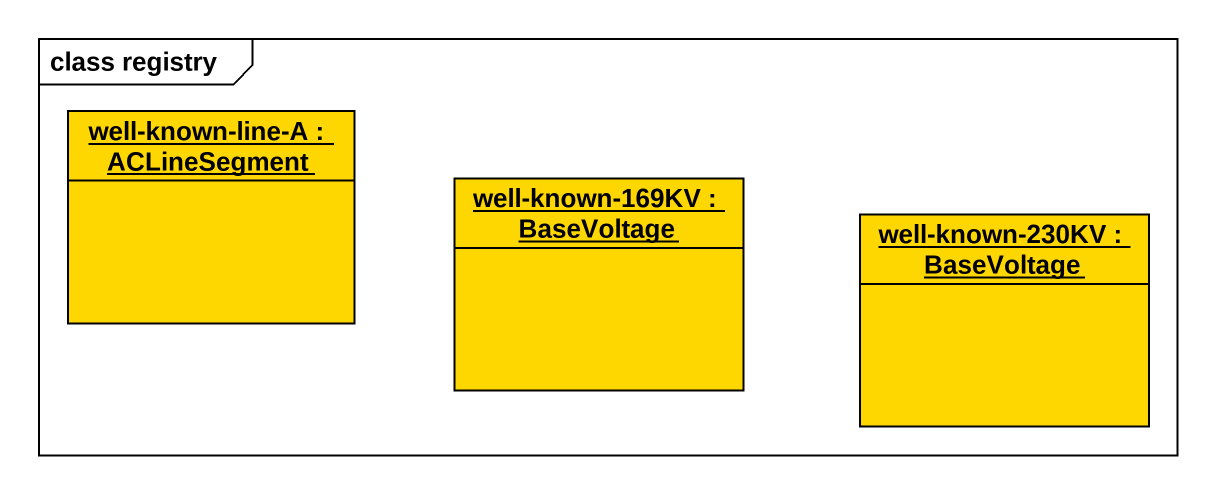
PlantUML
@startuml
mainframe class registry
hide circle
hide empty members
object "well-known-line-A : ACLineSegment" as well_known_line_A #FFD700
object "well-known-169KV : BaseVoltage" as well_known_169KV #FFD700
object "well-known-230KV : BaseVoltage" as well_known_230KV #FFD700
@enduml
